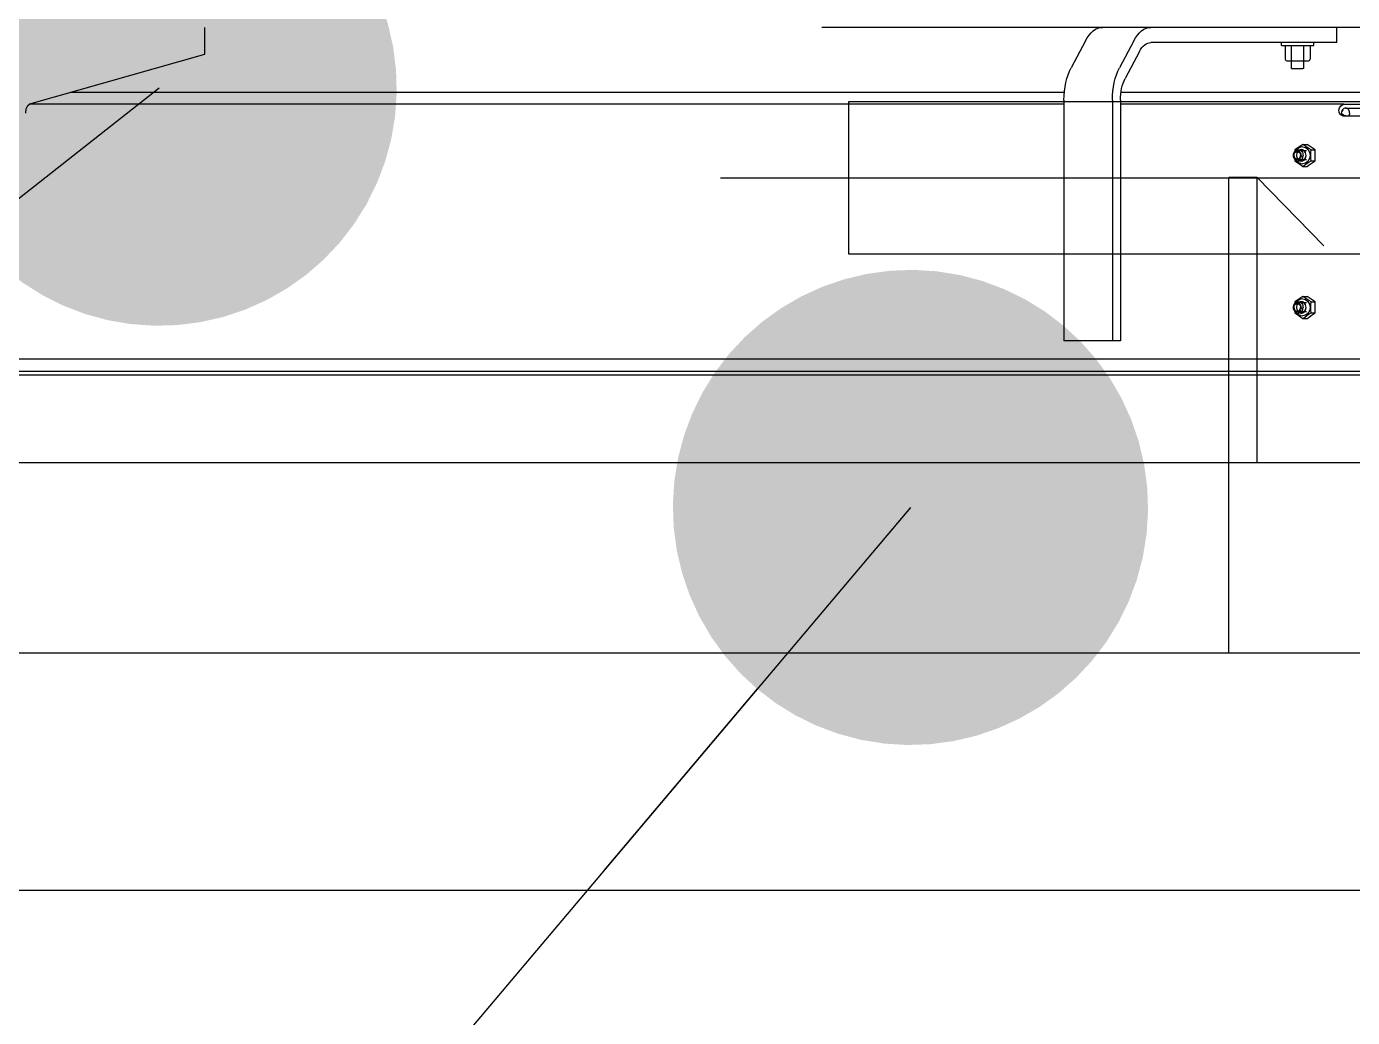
# Model space of a CAD drawing. Extents: x 1551 to 113148, y -1700 to 77018.
# Drawn here: x 13203 to 13900, y 21657 to 22178 of the extents above; entities that cross this region are included whole.
import ezdxf

# ---------------------------------------------------------------- set-up
doc = ezdxf.new("R2010")
doc.units = 0
doc.header["$LTSCALE"] = 500
doc.header["$MEASUREMENT"] = 0
doc.linetypes.add('CENTER', pattern=[3, 2.5, -0.25, 0, -0.25])
doc.linetypes.add('DASHED', pattern=[0.75, 0.5, -0.25])
doc.layers.get('0').update_dxf_attribs({"linetype": 'CONTINUOUS'})
doc.layers.add('M1CO1', color=1, linetype='CONTINUOUS')
doc.layers.add('SAFECO1', color=1, linetype='CONTINUOUS')
doc.styles.add('ROMANS', font='romans', dxfattribs={"height": 100})
doc.dimstyles.get("Standard").update_dxf_attribs({"dimtxt": 2, "dimasz": 2.5, "dimexe": 1, "dimexo": 1, "dimgap": 1, "dimtad": 1, "dimdsep": 46, "dimtxsty": 'ROMANS', "dimcen": 0, "dimclrd": 1, "dimclre": 1, "dimclrt": 2, "dimadec": 0, "dimazin": 0, "dimtfac": 1, "dimtmove": 2, "dimatfit": 3, "dimfxl": 1, "dimtvp": 100, "dimtolj": 1, "dimarcsym": 0})

# ---------------------------------------------------------------- blocks, each defined once
blk = doc.blocks.new('platform_top')
at = {"linetype": 'Continuous'}
for p, q in [((-8299.62, 3897.44), (-10062.18, 3897.44)), ((-8420.59, 3895.58), (-9935.66, 3895.58)), ((-9952.64, 3889.18), (-8365.33, 3889.18)), ((-9685.1, 3752.92), (-9685.1, 3879.68)), ((-9685.1, 3879.68), (-9680.86, 3879.68)), ((-9680.86, 3752.92), (-9680.86, 3879.68)), ((-9680.86, 3879.68), (-9655.42, 3879.68)), ((-9655.42, 3752.92), (-9655.42, 3879.68)), ((-9785.39, 3864.92), (-9787.54, 3864.92)), ((-9784.27, 3865.65), (-9785.39, 3864.92)), ((-9781.15, 3867.81), (-9783.3, 3867.81)), ((-9782.93, 3864.43), (-9778.12, 3864.43)), ((-9782.5, 3866.19), (-9781.04, 3866.53)), ((-9779.96, 3866.35), (-9781.04, 3866.53)), ((-9779.96, 3866.35), (-9779.47, 3866.18)), ((-9776.89, 3864.18), (-9776.91, 3864.92)), ((-9785.39, 3859.15), (-9787.54, 3859.15)), ((-9783.73, 3858.85), (-9784.56, 3860.31)), ((-9782.5, 3857.88), (-9783.73, 3858.85)), ((-9782.93, 3859.63), (-9778.12, 3859.63)), ((-9781.04, 3857.53), (-9782.5, 3857.88)), ((-9781.04, 3857.53), (-9779.96, 3857.72)), ((-9779.96, 3857.72), (-9779.47, 3857.89)), ((-9776.91, 3859.15), (-9776.89, 3859.89)), ((-9781.15, 3856.26), (-9783.3, 3856.26)), ((-9782.17, 3856.99), (-9781.15, 3856.26)), ((-9781.15, 3787.81), (-9783.3, 3787.81)), ((-9785.39, 3784.92), (-9787.54, 3784.92)), ((-9784.27, 3785.65), (-9785.39, 3784.92)), ((-9782.93, 3784.43), (-9778.12, 3784.43)), ((-9782.5, 3786.19), (-9781.04, 3786.53)), ((-9779.96, 3786.35), (-9781.04, 3786.53)), ((-9779.96, 3786.35), (-9779.47, 3786.18)), ((-9776.89, 3784.18), (-9776.91, 3784.92)), ((-9785.39, 3779.15), (-9787.54, 3779.15)), ((-9783.73, 3778.85), (-9784.56, 3780.31)), ((-9782.5, 3777.88), (-9783.73, 3778.85)), ((-9781.15, 3776.26), (-9783.3, 3776.26)), ((-9782.93, 3779.63), (-9778.12, 3779.63)), ((-9781.04, 3777.53), (-9782.5, 3777.88)), ((-9782.17, 3776.99), (-9781.15, 3776.26)), ((-9781.04, 3777.53), (-9779.96, 3777.72)), ((-9779.96, 3777.72), (-9779.47, 3777.89)), ((-9776.91, 3779.15), (-9776.89, 3779.89)), ((-9802.08, 3761.18), (-9814.8, 3761.18)), ((-9802.08, 3761.18), (-9801.29, 3760.94)), ((-9801.89, 3760.5), (-9801.49, 3759.81)), ((-9801.49, 3759.81), (-9801.56, 3759.12)), ((-9802.71, 3755.18), (-9819.88, 3755.18)), ((-9803.57, 3757.18), (-9818.89, 3757.18)), ((-9802.71, 3755.18), (-9685.1, 3755.18)), ((-9800.08, 3758.22), (-9800.4, 3757.07)), ((-9655.42, 3755.18), (-9111.07, 3755.18)), ((-9111.46, 3754.88), (-9203.53, 3728.81)), ((-9685.4, 3748.78), (-9935.66, 3748.77)), ((-9133.02, 3748.78), (-9655.62, 3748.78)), ((-9695.13, 3727.36), (-9687.58, 3741.6)), ((-9772.66, 3732.28), (-9784.06, 3732.28)), ((-9783.92, 3732.28), (-9784.01, 3732.28)), ((-9783, 3732.28), (-9783.92, 3732.28)), ((-9781.83, 3732.28), (-9783, 3732.28)), ((-9780.2, 3732.28), (-9781.83, 3732.28)), ((-9781.56, 3736.28), (-9781.56, 3724.28)), ((-9781.56, 3736.28), (-9781.11, 3736.28)), ((-9781.11, 3736.28), (-9781.08, 3736.28)), ((-9775.97, 3736.28), (-9781.08, 3736.28)), ((-9775.26, 3736.28), (-9775.97, 3736.28)), ((-9775.16, 3736.28), (-9775.26, 3736.28)), ((-9775.16, 3736.28), (-9775.16, 3724.28)), ((-9692.13, 3721.71), (-9684.59, 3735.95)), ((-9666.69, 3721.71), (-9659.15, 3735.95)), ((-9784.86, 3724.28), (-9784.86, 3731.48)), ((-9771.86, 3724.28), (-9771.86, 3731.48)), ((-9203.53, 3728.81), (-9203.53, 3714.68)), ((-9799.03, 3722.68), (-9799.03, 3714.68)), ((-9799.03, 3722.68), (-9701.13, 3722.68)), ((-9786.86, 3724.28), (-9786.86, 3722.68)), ((-9785.57, 3724.28), (-9786.86, 3724.28)), ((-9774.8, 3724.28), (-9785.57, 3724.28)), ((-9771.86, 3724.28), (-9774.8, 3724.28)), ((-9769.86, 3724.28), (-9771.86, 3724.28)), ((-9769.86, 3724.28), (-9769.86, 3722.68)), ((-9977.22, 3714.68), (-9745.9, 3714.68)), ((-9745.9, 3714.68), (-9701.13, 3714.68)), ((-9701.13, 3714.68), (-9675.69, 3714.68)), ((-9675.69, 3714.68), (-9528.04, 3714.68))]:
    blk.add_line(p, q, dxfattribs=at)
for points in [[(-9787.54, 3864.92), (-9787.59, 3863.46), (-9787.61, 3862.03), (-9787.59, 3860.6), (-9787.54, 3859.15)], [(-9785.49, 3866.36), (-9786.53, 3865.65), (-9787.54, 3864.92)], [(-9783.3, 3867.81), (-9784.42, 3867.08), (-9785.49, 3866.36)], [(-9785.39, 3864.92), (-9785.34, 3863.46), (-9785.32, 3862.03), (-9785.34, 3860.6), (-9785.39, 3859.15)], [(-9784.56, 3863.75), (-9783.73, 3865.21), (-9782.5, 3866.19)], [(-9781.15, 3867.81), (-9782.17, 3867.08), (-9783.2, 3866.36), (-9784.27, 3865.65)], [(-9780.24, 3865.03), (-9780.73, 3864.98), (-9781.21, 3864.81), (-9781.65, 3864.53), (-9782.04, 3864.15), (-9782.35, 3863.7), (-9782.59, 3863.19), (-9782.73, 3862.63), (-9782.78, 3862.03)], [(-9779.67, 3864.96), (-9780.81, 3864.96), (-9781.83, 3864.38), (-9782.53, 3863.33), (-9782.78, 3862.03)], [(-9778.65, 3865.03), (-9778.89, 3865.02), (-9779.35, 3864.92), (-9779.78, 3864.72), (-9780.18, 3864.43), (-9780.53, 3864.05), (-9780.81, 3863.61), (-9781.02, 3863.12), (-9781.15, 3862.58), (-9781.2, 3862.03)], [(-9776.91, 3864.92), (-9777.93, 3865.65), (-9778.96, 3866.36), (-9780.03, 3867.08), (-9781.15, 3867.81)], [(-9777.7, 3862.03), (-9777.95, 3863.33), (-9778.65, 3864.38), (-9779.67, 3864.96)], [(-9777.75, 3864.83), (-9778.15, 3865.37), (-9779.28, 3866.11), (-9779.47, 3866.18)], [(-9776.11, 3862.03), (-9776.15, 3862.58), (-9776.28, 3863.12), (-9776.49, 3863.61), (-9776.77, 3864.05), (-9777.12, 3864.43), (-9777.52, 3864.72), (-9777.95, 3864.92), (-9778.42, 3865.02), (-9778.65, 3865.03)], [(-9778.5, 3864.39), (-9778.11, 3864.43), (-9777.71, 3864.38), (-9777.33, 3864.25), (-9776.98, 3864.02), (-9776.67, 3863.72), (-9776.42, 3863.35), (-9776.23, 3862.93)], [(-9787.54, 3859.15), (-9786.53, 3858.42), (-9785.49, 3857.7)], [(-9785.49, 3857.7), (-9784.42, 3856.99), (-9783.3, 3856.26)], [(-9785.39, 3859.15), (-9784.27, 3858.42), (-9783.2, 3857.7), (-9782.17, 3856.99)], [(-9784.56, 3860.31), (-9784.85, 3862.03), (-9784.56, 3863.75)], [(-9782.78, 3862.03), (-9782.72, 3861.37), (-9782.54, 3860.74), (-9782.23, 3860.17), (-9781.83, 3859.69), (-9781.35, 3859.33), (-9780.81, 3859.11), (-9780.24, 3859.03)], [(-9782.78, 3862.03), (-9782.53, 3860.73), (-9781.83, 3859.69), (-9780.81, 3859.11)], [(-9778.65, 3859.03), (-9778.89, 3859.05), (-9779.35, 3859.15), (-9779.78, 3859.35), (-9780.18, 3859.64), (-9780.53, 3860.01), (-9780.81, 3860.45), (-9781.02, 3860.95), (-9781.15, 3861.48), (-9781.2, 3862.03)], [(-9781.15, 3856.26), (-9780.03, 3856.99), (-9778.96, 3857.7), (-9777.93, 3858.42), (-9776.91, 3859.15)], [(-9780.81, 3859.11), (-9779.67, 3859.11), (-9778.65, 3859.69), (-9777.95, 3860.73), (-9777.7, 3862.03)], [(-9780.16, 3862.03), (-9780.12, 3862.5), (-9780, 3862.95), (-9779.81, 3863.37), (-9779.56, 3863.74), (-9779.25, 3864.03), (-9778.89, 3864.25), (-9778.5, 3864.39)], [(-9780.16, 3862.03), (-9780.12, 3861.57), (-9780, 3861.11), (-9779.81, 3860.7), (-9779.56, 3860.33), (-9779.25, 3860.03), (-9778.89, 3859.81), (-9778.5, 3859.68)], [(-9776.42, 3862.03), (-9776.46, 3862.45), (-9776.57, 3862.85), (-9776.75, 3863.21), (-9776.99, 3863.52), (-9777.27, 3863.76), (-9777.6, 3863.93), (-9777.94, 3864.02), (-9778.3, 3864.02), (-9778.65, 3863.93), (-9778.97, 3863.76), (-9779.26, 3863.52), (-9779.49, 3863.21), (-9779.67, 3862.85), (-9779.78, 3862.45), (-9779.82, 3862.03)], [(-9776.42, 3862.03), (-9776.46, 3861.62), (-9776.57, 3861.22), (-9776.75, 3860.86), (-9776.99, 3860.55), (-9777.27, 3860.3), (-9777.6, 3860.13), (-9777.94, 3860.04), (-9778.3, 3860.04), (-9778.65, 3860.13), (-9778.97, 3860.3), (-9779.26, 3860.55), (-9779.49, 3860.86), (-9779.67, 3861.22), (-9779.78, 3861.62), (-9779.82, 3862.03)], [(-9779.47, 3857.88), (-9779.28, 3857.96), (-9778.14, 3858.71), (-9777.76, 3859.24)], [(-9776.11, 3862.03), (-9776.15, 3861.48), (-9776.28, 3860.95), (-9776.49, 3860.45), (-9776.77, 3860.01), (-9777.12, 3859.64), (-9777.52, 3859.35), (-9777.95, 3859.15), (-9778.42, 3859.05), (-9778.65, 3859.03)], [(-9778.5, 3859.68), (-9778.11, 3859.63), (-9777.71, 3859.68), (-9777.33, 3859.82), (-9776.98, 3860.05), (-9776.67, 3860.35), (-9776.42, 3860.71), (-9776.23, 3861.13)], [(-9776.23, 3862.93), (-9776.19, 3862.79), (-9776.15, 3862.64), (-9776.12, 3862.5), (-9776.1, 3862.34), (-9776.09, 3862.19), (-9776.09, 3862.03)], [(-9776.23, 3861.13), (-9776.19, 3861.28), (-9776.15, 3861.42), (-9776.12, 3861.57), (-9776.1, 3861.72), (-9776.09, 3861.87), (-9776.09, 3862.03)], [(-9783.3, 3787.81), (-9784.42, 3787.08), (-9785.49, 3786.36)], [(-9781.15, 3787.81), (-9782.17, 3787.08), (-9783.2, 3786.36), (-9784.27, 3785.65)], [(-9776.91, 3784.92), (-9777.93, 3785.65), (-9778.96, 3786.36), (-9780.03, 3787.08), (-9781.15, 3787.81)], [(-9787.54, 3784.92), (-9787.59, 3783.46), (-9787.61, 3782.03), (-9787.59, 3780.6), (-9787.54, 3779.15)], [(-9785.49, 3786.36), (-9786.53, 3785.65), (-9787.54, 3784.92)], [(-9785.39, 3784.92), (-9785.34, 3783.46), (-9785.32, 3782.03), (-9785.34, 3780.6), (-9785.39, 3779.15)], [(-9784.56, 3780.31), (-9784.85, 3782.03), (-9784.56, 3783.75)], [(-9784.56, 3783.75), (-9783.73, 3785.21), (-9782.5, 3786.19)], [(-9780.24, 3785.03), (-9780.73, 3784.98), (-9781.21, 3784.81), (-9781.65, 3784.53), (-9782.04, 3784.15), (-9782.35, 3783.7), (-9782.59, 3783.19), (-9782.73, 3782.63), (-9782.78, 3782.03)], [(-9779.67, 3784.96), (-9780.81, 3784.96), (-9781.83, 3784.38), (-9782.53, 3783.33), (-9782.78, 3782.03)], [(-9782.78, 3782.03), (-9782.72, 3781.37), (-9782.54, 3780.74), (-9782.23, 3780.17), (-9781.83, 3779.69), (-9781.35, 3779.33), (-9780.81, 3779.11), (-9780.24, 3779.03)], [(-9782.78, 3782.03), (-9782.53, 3780.73), (-9781.83, 3779.69), (-9780.81, 3779.11)], [(-9778.65, 3785.03), (-9778.89, 3785.02), (-9779.35, 3784.92), (-9779.78, 3784.72), (-9780.18, 3784.43), (-9780.53, 3784.05), (-9780.81, 3783.61), (-9781.02, 3783.12), (-9781.15, 3782.58), (-9781.2, 3782.03)], [(-9778.65, 3779.03), (-9778.89, 3779.05), (-9779.35, 3779.15), (-9779.78, 3779.35), (-9780.18, 3779.64), (-9780.53, 3780.01), (-9780.81, 3780.45), (-9781.02, 3780.95), (-9781.15, 3781.48), (-9781.2, 3782.03)], [(-9780.81, 3779.11), (-9779.67, 3779.11), (-9778.65, 3779.69), (-9777.95, 3780.73), (-9777.7, 3782.03)], [(-9780.16, 3782.03), (-9780.12, 3782.5), (-9780, 3782.95), (-9779.81, 3783.37), (-9779.56, 3783.74), (-9779.25, 3784.03), (-9778.89, 3784.25), (-9778.5, 3784.39)], [(-9780.16, 3782.03), (-9780.12, 3781.57), (-9780, 3781.11), (-9779.81, 3780.7), (-9779.56, 3780.33), (-9779.25, 3780.03), (-9778.89, 3779.81), (-9778.5, 3779.68)], [(-9776.42, 3782.03), (-9776.46, 3782.45), (-9776.57, 3782.85), (-9776.75, 3783.21), (-9776.99, 3783.52), (-9777.27, 3783.76), (-9777.6, 3783.93), (-9777.94, 3784.02), (-9778.3, 3784.02), (-9778.65, 3783.93), (-9778.97, 3783.76), (-9779.26, 3783.52), (-9779.49, 3783.21), (-9779.67, 3782.85), (-9779.78, 3782.45), (-9779.82, 3782.03)], [(-9776.42, 3782.03), (-9776.46, 3781.62), (-9776.57, 3781.22), (-9776.75, 3780.86), (-9776.99, 3780.55), (-9777.27, 3780.3), (-9777.6, 3780.13), (-9777.94, 3780.04), (-9778.3, 3780.04), (-9778.65, 3780.13), (-9778.97, 3780.3), (-9779.26, 3780.55), (-9779.49, 3780.86), (-9779.67, 3781.22), (-9779.78, 3781.62), (-9779.82, 3782.03)], [(-9777.7, 3782.03), (-9777.95, 3783.33), (-9778.65, 3784.38), (-9779.67, 3784.96)], [(-9777.75, 3784.83), (-9778.15, 3785.37), (-9779.28, 3786.11), (-9779.47, 3786.18)], [(-9776.11, 3782.03), (-9776.15, 3782.58), (-9776.28, 3783.12), (-9776.49, 3783.61), (-9776.77, 3784.05), (-9777.12, 3784.43), (-9777.52, 3784.72), (-9777.95, 3784.92), (-9778.42, 3785.02), (-9778.65, 3785.03)], [(-9776.11, 3782.03), (-9776.15, 3781.48), (-9776.28, 3780.95), (-9776.49, 3780.45), (-9776.77, 3780.01), (-9777.12, 3779.64), (-9777.52, 3779.35), (-9777.95, 3779.15), (-9778.42, 3779.05), (-9778.65, 3779.03)], [(-9778.5, 3784.39), (-9778.11, 3784.43), (-9777.71, 3784.38), (-9777.33, 3784.25), (-9776.98, 3784.02), (-9776.67, 3783.72), (-9776.42, 3783.35), (-9776.23, 3782.93)], [(-9778.5, 3779.68), (-9778.11, 3779.63), (-9777.71, 3779.68), (-9777.33, 3779.82), (-9776.98, 3780.05), (-9776.67, 3780.35), (-9776.42, 3780.71), (-9776.23, 3781.13)], [(-9776.23, 3782.93), (-9776.19, 3782.79), (-9776.15, 3782.64), (-9776.12, 3782.5), (-9776.1, 3782.34), (-9776.09, 3782.19), (-9776.09, 3782.03)], [(-9776.23, 3781.13), (-9776.19, 3781.28), (-9776.15, 3781.42), (-9776.12, 3781.57), (-9776.1, 3781.72), (-9776.09, 3781.87), (-9776.09, 3782.03)], [(-9787.54, 3779.15), (-9786.53, 3778.42), (-9785.49, 3777.7)], [(-9785.49, 3777.7), (-9784.42, 3776.99), (-9783.3, 3776.26)], [(-9785.39, 3779.15), (-9784.27, 3778.42), (-9783.2, 3777.7), (-9782.17, 3776.99)], [(-9781.15, 3776.26), (-9780.03, 3776.99), (-9778.96, 3777.7), (-9777.93, 3778.42), (-9776.91, 3779.15)], [(-9779.47, 3777.88), (-9779.28, 3777.96), (-9778.14, 3778.71), (-9777.76, 3779.24)], [(-9805.69, 3759.68), (-9805.64, 3760.23), (-9805.48, 3760.76), (-9805.26, 3761.18)], [(-9803.67, 3761.18), (-9802.66, 3760.99), (-9801.89, 3760.5)], [(-9801.29, 3760.94), (-9800.61, 3760.3), (-9800.17, 3759.34), (-9800.08, 3758.22)], [(-9109.2, 3759.83), (-9109.49, 3757.55), (-9110.31, 3755.77), (-9111.46, 3754.88)], [(-9805.69, 3759.68), (-9805.64, 3759.12), (-9805.48, 3758.59), (-9805.23, 3758.12), (-9804.9, 3757.72), (-9804.49, 3757.42), (-9804.04, 3757.24), (-9803.57, 3757.18)], [(-9803.57, 3757.18), (-9803.1, 3757.24), (-9802.65, 3757.42), (-9802.25, 3757.72), (-9801.92, 3758.12)], [(-9800.4, 3757.07), (-9801.07, 3756.04), (-9801.86, 3755.4), (-9802.71, 3755.18)], [(-9801.56, 3759.12), (-9801.89, 3758.61), (-9802.29, 3758.29)], [(-9801.92, 3758.12), (-9801.66, 3758.59), (-9801.51, 3759.12)], [(-9685.1, 3752.92), (-9685.14, 3751.35), (-9685.26, 3749.8), (-9685.47, 3748.27), (-9685.75, 3746.79), (-9686.1, 3745.38), (-9686.53, 3744.03), (-9687.03, 3742.77), (-9687.58, 3741.6)], [(-9680.86, 3752.92), (-9680.92, 3750.57), (-9681.11, 3748.24), (-9681.41, 3745.95), (-9681.83, 3743.73), (-9682.36, 3741.6), (-9683.01, 3739.58), (-9683.75, 3737.69), (-9684.59, 3735.95)], [(-9655.42, 3752.92), (-9655.48, 3750.57), (-9655.66, 3748.24), (-9655.97, 3745.95), (-9656.39, 3743.73), (-9656.92, 3741.6), (-9657.56, 3739.58), (-9658.31, 3737.69), (-9659.15, 3735.95)], [(-9695.13, 3727.36), (-9695.75, 3726.31), (-9696.42, 3725.37), (-9697.13, 3724.57), (-9697.88, 3723.89), (-9698.67, 3723.37), (-9699.47, 3722.98), (-9700.3, 3722.75), (-9701.13, 3722.68)], [(-9692.13, 3721.71), (-9693.06, 3720.12), (-9694.06, 3718.72), (-9695.13, 3717.51), (-9696.26, 3716.5), (-9697.43, 3715.71), (-9698.65, 3715.14), (-9699.88, 3714.79), (-9701.13, 3714.68)], [(-9666.69, 3721.71), (-9667.62, 3720.12), (-9668.62, 3718.72), (-9669.69, 3717.51), (-9670.82, 3716.5), (-9671.99, 3715.71), (-9673.2, 3715.14), (-9674.44, 3714.79), (-9675.69, 3714.68)]]:
    blk.add_lwpolyline(points, dxfattribs=at)
for centre, start, end in [((-9784.06, 3731.48), 90.00005, 180.00005), ((-9772.66, 3731.48), 0.00005, 90.00005)]:
    blk.add_arc(centre, 0.8, start, end, dxfattribs=at)
blk = doc.blocks.new('DOT')
at = {"layer": 'SAFECO1', "color": 0, "linetype": 'ByBlock'}
blk.add_line((-0.5, 0), (-1, 0), dxfattribs=at)
at = {"layer": 'SAFECO1', "color": 0, "linetype": 'ByBlock', "const_width": 0.5}
blk.add_lwpolyline([(-0.25, 0, 1), (0.25, 0, 1)], format="xyb", close=True, dxfattribs=at)

msp = doc.modelspace()

# ---------------------------------------------------------------- linework, layer by layer
at = {"linetype": 'DASHED'}
msp.add_line((13835.105, 21848.758), (13835.105, 31448.758), dxfattribs=at)
at = {"linetype": 'CENTER'}
msp.add_line((13567.643, 22098.541), (15081.769, 22098.541), dxfattribs=at)
for p, q in [((13850.105, 22098.758), (13835.105, 22098.758)), ((13850.105, 22098.758), (13885.105, 22062.815)), ((11765.105, 21948.758), (23835.105, 21948.758)), ((7335.105, 21848.758), (25435.105, 21848.758)), ((7521.986, 21723.758), (25893.489, 21723.758))]:
    msp.add_line(p, q)
msp.add_lwpolyline([(13635.105, 22058.541), (15035.105, 22058.541), (15035.105, 22138.541), (13635.105, 22138.541)], close=True)
at = {"linetype": 'DASHED'}
msp.add_lwpolyline([(13850.105, 21948.758), (13850.105, 22098.758)], dxfattribs=at)

# ---------------------------------------------------------------- block references
at = {"linetype": 'CENTER', "rotation": 180}
msp.add_blockref('platform_top', (4092.981, 25892.444), dxfattribs=at)

# ---------------------------------------------------------------- leaders
at = {"layer": 'M1CO1', "linetype": 'Continuous'}
for points in [[(13272.394, 22145.754), (11039.49, 20389.102)], [(13667.643, 21925.18), (12370.567, 20389.102)], [(14127.47, 21925.18), (13701.644, 20389.102)]]:
    msp.add_leader(points, dimstyle='Standard', override={"dimasz": 250, "dimgap": 100, "dimtad": 0, "dimldrblk": 'DOT'}, dxfattribs=at)

doc.saveas('drawing.dxf')
